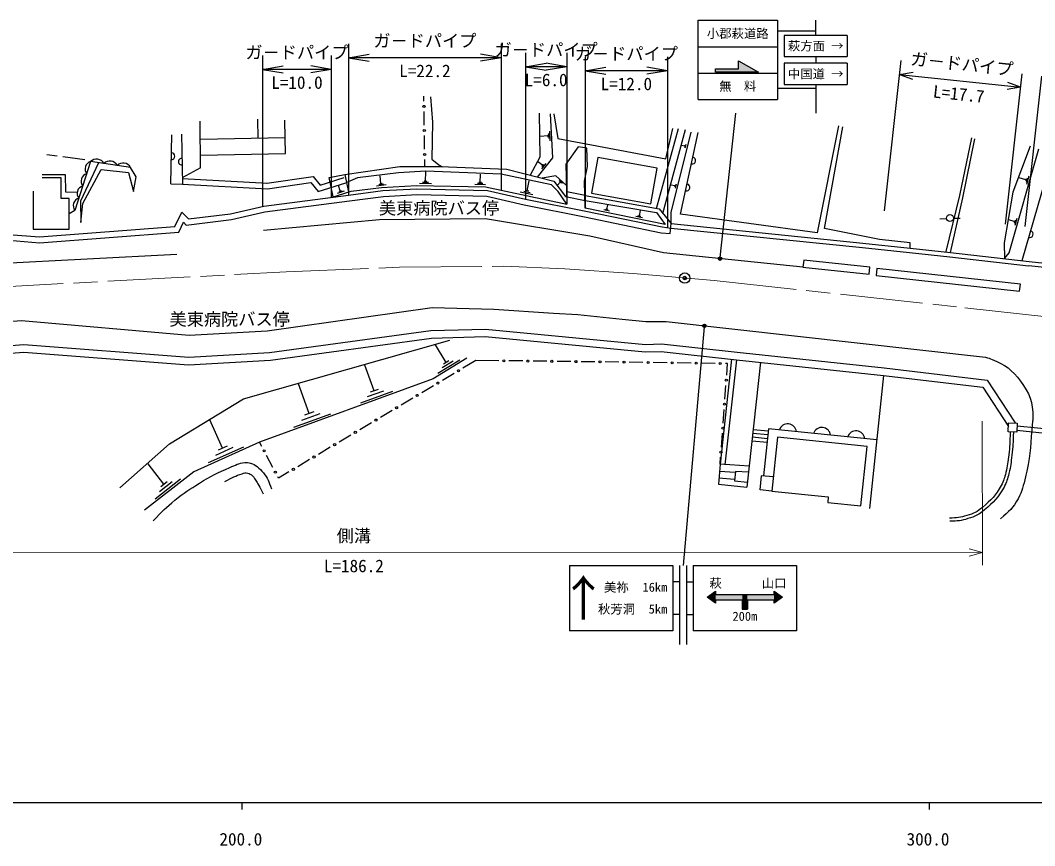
# Model space of a CAD drawing. Units: millimetres, scale not verified. Extents: x 40000 to 680000, y 20000 to 380000.
# Drawn here: x 235746 to 383376, y 198715 to 318820 of the extents above; entities that cross this region are included whole.
import ezdxf
from ezdxf.enums import TextEntityAlignment as Align

# ---------------------------------------------------------------- set-up
doc = ezdxf.new("R2010")
doc.units = ezdxf.units.MM
doc.header["$LTSCALE"] = 1000
doc.header["$PDMODE"] = 32
doc.header["$PDSIZE"] = 500
doc.linetypes.add('CHAIN', pattern=[18.5, 12, -1.5, 3.5, -1.5])
for name, color, linetype, lineweight in [('M-BGD', 7, 'Continuous', 25), ('M-BMK', 2, 'CHAIN', 13), ('M-BMK-SRVR', 3, 'Continuous', 25), ('M-STR-HTXT', 7, 'Continuous', 13), ('M-STR-STRC', 7, 'Continuous', 25), ('M-TTL-BAND', 7, 'Continuous', 25)]:
    doc.layers.add(name, color=color, linetype=linetype, lineweight=lineweight)
doc.styles.add('@ＭＳ ゴシック', font='')
doc.styles.add('ＭＳ ゴシック', font='')
doc.styles.get('@ＭＳ ゴシック').set_extended_font_data('@MS Gothic')
doc.styles.get('ＭＳ ゴシック').set_extended_font_data('MS Gothic')

msp = doc.modelspace()

# ---------------------------------------------------------------- hatches: boundary and pattern name
at = {"layer": 'M-STR-STRC'}
for points in [[(343161, 311284), (336921, 311284), (336921, 311764), (340281, 311764), (340281, 312916)], [(336944, 235757), (336944, 235257), (336944, 234507), (336944, 234007), (335694, 234882)], [(336944, 235757), (336944, 235257), (345444, 235257), (345444, 235757), (346694, 234882), (345444, 234007), (345444, 234507), (341569, 234507), (341569, 233132), (340819, 233132), (340819, 234507), (336944, 234507), (336944, 234007), (335694, 234882)], [(336944, 235257), (340819, 235257), (340819, 234507), (336944, 234507)], [(340819, 235257), (341569, 235257), (341569, 234507), (340819, 234507)], [(341569, 235257), (345444, 235257), (345444, 234507), (341569, 234507)], [(345444, 235257), (345444, 235757), (346694, 234882), (345444, 234007), (345444, 234507)], [(340819, 234507), (341569, 234507), (341569, 233132), (340819, 233132)]]:
    msp.add_hatch(color=256, dxfattribs=at).paths.add_polyline_path(points)

# ---------------------------------------------------------------- linework, layer by layer
at = {"layer": 'M-BGD'}
for p, q in [((294487, 307043), (294477, 307767)), ((261960, 297356), (261945, 304138)), ((270350, 301642), (270297, 304454)), ((274304, 301717), (274255, 304306)), ((294535, 303544), (294508, 305543)), ((312750, 302693), (312819, 301303)), ((328347, 291438), (331544, 303077)), ((329273, 290701), (332547, 302937)), ((257650, 295042), (257790, 302135)), ((259190, 302251), (259330, 294996)), ((294583, 300044), (294555, 302044)), ((312506, 301984), (311394, 301928)), ((312498, 302158), (312515, 301810)), ((312628, 302338), (312663, 301643)), ((330471, 290829), (333364, 302564)), ((331844, 290587), (334407, 302472)), ((332441, 300516), (332030, 300618)), ((332457, 300581), (332425, 300452)), ((332524, 300632), (332461, 300375)), ((332607, 300748), (332481, 300234)), ((241102, 299055), (239609, 299241)), ((245139, 298495), (241942, 298962)), ((294617, 297544), (294603, 298544)), ((311739, 297718), (311087, 298229)), ((319815, 298877), (318874, 293652)), ((328447, 297321), (319815, 298877)), ((381526, 283852), (386110, 299630)), ((261960, 297356), (259312, 295907)), ((294720, 295390), (294743, 296761)), ((312221, 297997), (311582, 297183)), ((311818, 297820), (311659, 297616)), ((311980, 297858), (311660, 297450)), ((327506, 292097), (328447, 297321)), ((259315, 295777), (271767, 295098)), ((288237, 295067), (288097, 296198)), ((294934, 295386), (294505, 295394)), ((302689, 295216), (302710, 296447)), ((309508, 293990), (309823, 295461)), ((314155, 295606), (314679, 295113)), ((314237, 295430), (314499, 295184)), ((314253, 295316), (314384, 295193)), ((382087, 295597), (381094, 295879)), ((382131, 295752), (382042, 295441)), ((382299, 295872), (382122, 295251)), ((382511, 296146), (382158, 294905)), ((257650, 295042), (259330, 294996)), ((259330, 294996), (271724, 294319)), ((282871, 293937), (281867, 293628)), ((282307, 293983), (282060, 294786)), ((282589, 293960), (282087, 293806)), ((282433, 294022), (282182, 293945)), ((288979, 294872), (287565, 294697)), ((288608, 294969), (287901, 294882)), ((288414, 295089), (288060, 295045)), ((295571, 295033), (293857, 295062)), ((295145, 295211), (294288, 295226)), ((303453, 294896), (301915, 294922)), ((303071, 295056), (302302, 295069)), ((302881, 295213), (302497, 295220)), ((310349, 293425), (308510, 293820)), ((309928, 293708), (309009, 293905)), ((309738, 293941), (309278, 294039)), ((314319, 295254), (313924, 294835)), ((317948, 293315), (315275, 293856)), ((330987, 294715), (330484, 294839)), ((331006, 294794), (330967, 294636)), ((331088, 294857), (331011, 294542)), ((331190, 294998), (331035, 294370)), ((315093, 293204), (317948, 292620)), ((318874, 293652), (327506, 292097)), ((329596, 289105), (317948, 291484)), ((321478, 291069), (320677, 291233)), ((321294, 291190), (320893, 291272)), ((321210, 291291), (321010, 291332)), ((321110, 291311), (321241, 291952)), ((325842, 290375), (325997, 291133)), ((326277, 290089), (325330, 290283)), ((326059, 290232), (325586, 290329)), ((325960, 290351), (325724, 290400)), ((369549, 289917), (370545, 290001)), ((371544, 290032), (372543, 290008)), ((380409, 289534), (379596, 289765)), ((380445, 289661), (380373, 289407)), ((380583, 289759), (380438, 289251)), ((380757, 289984), (380467, 288968)), ((330410, 288589), (358313, 285737)), ((330478, 289248), (358380, 286397)), ((258520, 284718), (187702, 281135)), ((349754, 283916), (349648, 282909)), ((359378, 282901), (349754, 283916)), ((349648, 282909), (359271, 281894)), ((359271, 281894), (359378, 282901)), ((360399, 282721), (360286, 281684)), ((381291, 280447), (360399, 282721)), ((360286, 281684), (381178, 279409)), ((381178, 279409), (381291, 280447)), ((297727, 269043), (296170, 271598)), ((299713, 269378), (296520, 267431)), ((298720, 269210), (297124, 268237)), ((298127, 269286), (297328, 268800)), ((302047, 269332), (300173, 268213)), ((305365, 269291), (302047, 269332)), ((308864, 269248), (306865, 269272)), ((312364, 269204), (310364, 269229)), ((315864, 269161), (313864, 269186)), ((319364, 269118), (317364, 269143)), ((322863, 269075), (320864, 269100)), ((326363, 269032), (324363, 269056)), ((329863, 268988), (327863, 269013)), ((333363, 268945), (331363, 268970)), ((336862, 268902), (334863, 268927)), ((339272, 269511), (337590, 254233)), ((339961, 269435), (338280, 254157)), ((338676, 268880), (338362, 268884)), ((338551, 267198), (338676, 268880)), ((343468, 269061), (341501, 250875)), ((287240, 264907), (285869, 268662)), ((298885, 267445), (297168, 266420)), ((277798, 261617), (276229, 265918)), ((361367, 267149), (359349, 247784)), ((289929, 264824), (285235, 263112)), ((288584, 264866), (286237, 264009)), ((287826, 265121), (286653, 264693)), ((295880, 265651), (294162, 264626)), ((338292, 263707), (338440, 265702)), ((292874, 263857), (291157, 262832)), ((280879, 261522), (275502, 259561)), ((279338, 261570), (276650, 260589)), ((278470, 261862), (277126, 261372)), ((289869, 262064), (288152, 261039)), ((338033, 260217), (338181, 262211)), ((265191, 256580), (263350, 260670)), ((286864, 260270), (285146, 259245)), ((379514, 258949), (379565, 260261)), ((379565, 260261), (380816, 260212)), ((380816, 260212), (380765, 258901)), ((380801, 259833), (392180, 258643)), ((283858, 258476), (282141, 257451)), ((337775, 256726), (337923, 258721)), ((342361, 258751), (344532, 258548)), ((342412, 259299), (344583, 259096)), ((344613, 259379), (343891, 252522)), ((360389, 257767), (344613, 259379)), ((380765, 258901), (379514, 258949)), ((380776, 259187), (392142, 257998)), ((270888, 256821), (270562, 257440)), ((342257, 257635), (344428, 257432)), ((342309, 258194), (344480, 257991)), ((268207, 256708), (263095, 254408)), ((266699, 256644), (264143, 255494)), ((265830, 256868), (264552, 256293)), ((272518, 253724), (271586, 255494)), ((280853, 256683), (279135, 255658)), ((256652, 251320), (254335, 254286)), ((277847, 254889), (276130, 253864)), ((337590, 254233), (337664, 255230)), ((274842, 253095), (273325, 252190)), ((339802, 253024), (337499, 253164)), ((343581, 252554), (343367, 250493)), ((345341, 252372), (343581, 252554)), ((259085, 252026), (255377, 249130)), ((257869, 251673), (256015, 250225)), ((257116, 251682), (256189, 250957)), ((273325, 252190), (273216, 252397)), ((339698, 251991), (337416, 252180)), ((345127, 250311), (343413, 250488))]:
    msp.add_line(p, q, dxfattribs=at)
for points in [[(295449, 307691), (295713, 304020), (295628, 298623), (296654, 297799), (297213, 297520)], [(311245, 305303), (311338, 298910), (309936, 296274)], [(311032, 295994), (313243, 298816), (312924, 305210)], [(313388, 305229), (313994, 301613), (329672, 298674), (330722, 303083)], [(354834, 303451), (351716, 287901), (331844, 290587)], [(365242, 285676), (365254, 286452), (360772, 286929), (352762, 288504), (355468, 303322)], [(261956, 299212), (274347, 299446), (274304, 301717), (261951, 301484)], [(370500, 285177), (372459, 293342), (374209, 301695)], [(371106, 285054), (372926, 292981), (374684, 301570)], [(317948, 291484), (317842, 295427), (318278, 297526), (318216, 300217), (316940, 300404), (315152, 297884), (315275, 292063)], [(382727, 300494), (380207, 293810), (378912, 286461), (378960, 284148)], [(378960, 284148), (379647, 284991), (383952, 300109)], [(251781, 297404), (245980, 298259), (243693, 291167), (242871, 290669)], [(247126, 298090), (244501, 292483), (244548, 289403)], [(244548, 289403), (244851, 292180), (247534, 297102), (251500, 296682), (252200, 293929), (252620, 296029), (251781, 297404)], [(283001, 296366), (290985, 297559), (296841, 297535), (306546, 297139), (313405, 295389), (315093, 293204)], [(315275, 292063), (314003, 293911), (313070, 294875), (305730, 296431), (294783, 296858), (290809, 296648), (284837, 295879), (283129, 295179)], [(237618, 293953), (237608, 288429), (242867, 288419), (242875, 292906), (241677, 292908), (241683, 295879), (238914, 295884)], [(238915, 296399), (242285, 296378), (242305, 293856), (244037, 293794)], [(271610, 295106), (278353, 296080), (279371, 294841), (282892, 295938)], [(281289, 293136), (280710, 295962), (283001, 296366), (283530, 293826)], [(315217, 294805), (313679, 296204), (311691, 295826)], [(191836, 285434), (205298, 286204), (209707, 285901), (221396, 286460), (225455, 287207), (234087, 287674), (238543, 287300), (258257, 288793), (259274, 290910), (260214, 289908), (266346, 290666), (271204, 291773), (283530, 293378), (288511, 294030), (293473, 294295), (303722, 294062), (309275, 292813), (318027, 291059), (329155, 288749), (330410, 288589)], [(271724, 294319), (278023, 295229), (279096, 293923), (283129, 295179)], [(281007, 293050), (283907, 293942), (288309, 294487), (293410, 294766), (303458, 294595), (315275, 292063)], [(191885, 284592), (205293, 285359), (209698, 285056), (221492, 285621), (225554, 286368), (234075, 286829), (238540, 286455), (258806, 287989), (259501, 289436), (259892, 289019), (266492, 289835), (271352, 290942), (283640, 292542), (288588, 293190), (293485, 293451), (303619, 293221), (309099, 291988), (317858, 290233), (329024, 287915), (330302, 287778)], [(317948, 293315), (328718, 291371), (330478, 289248)], [(317948, 292620), (328337, 290832), (329596, 289105)], [(349648, 282909), (329364, 284973), (318655, 287417), (303467, 289937), (288034, 289762), (271132, 288257)], [(330302, 287778), (330478, 289248), (330471, 290829)], [(358311, 285737), (365172, 285017), (371033, 284395), (382492, 283073)], [(358380, 286397), (365242, 285676), (371106, 285054), (382568, 283732)], [(382568, 283732), (405061, 281325), (435864, 277829), (459367, 275003), (467455, 274375), (474128, 274122)], [(435787, 277171), (404988, 280666), (382498, 283073)], [(188360, 271195), (217765, 273763), (235905, 275145), (260314, 272993), (271691, 273654), (295663, 277014), (304639, 276763), (313322, 276206), (316868, 276033), (323331, 275331), (326760, 274981), (329735, 274981), (376226, 269784)], [(194198, 267081), (212220, 269775), (236256, 271627), (260251, 269807), (272033, 270465), (295495, 273687), (303462, 273900), (326732, 271661), (329049, 271731), (340079, 270529), (361490, 268242), (376442, 266472), (380526, 260224)], [(194374, 265995), (212343, 268681), (236257, 270524), (260240, 268704), (272138, 269369), (295585, 272589), (303424, 272799), (326696, 270559), (329005, 270629), (339961, 269435), (361367, 267149), (375802, 265440), (379543, 259716)], [(250242, 250773), (257463, 257206), (268206, 263739), (298261, 272293)], [(300722, 269641), (295823, 266655), (270562, 257440), (260985, 253129), (253846, 247553)], [(341832, 253931), (337590, 254233), (337345, 251344), (341501, 250875)], [(341736, 253049), (339818, 253180), (339678, 251795), (341580, 251608)]]:
    msp.add_lwpolyline(points, dxfattribs=at)
msp.add_lwpolyline([(358992, 256825), (345943, 258178), (345127, 250311), (353332, 249460), (353251, 248674), (358095, 248172)], close=True, dxfattribs=at)
for centre, radius in [((294497, 306293), 150), ((294545, 302794), 150), ((294593, 299294), 150), ((371044, 290044), 500), ((306115, 269282), 150), ((309614, 269238), 150), ((313114, 269195), 150), ((316614, 269152), 150), ((320114, 269109), 150), ((323613, 269066), 150), ((327113, 269022), 150), ((330613, 268979), 150), ((334113, 268936), 150), ((337612, 268893), 150), ((299529, 267829), 150), ((296524, 266035), 150), ((338495, 266450), 150), ((293518, 264242), 150), ((338237, 262959), 150), ((290513, 262448), 150), ((287508, 260654), 150), ((284502, 258861), 150), ((337978, 259469), 150), ((281497, 257067), 150), ((271237, 256158), 150), ((278491, 255273), 150), ((337719, 255978), 150), ((272867, 253060), 150), ((275486, 253480), 150)]:
    msp.add_circle(centre, radius, dxfattribs=at)
for centre, radius, start, end in [((246282, 297183), 1118, 105.67977, 218.58487), ((246844, 297419), 1205, 27.42491, 135.7991), ((248778, 297134), 1205, 27.42491, 135.7991), ((257729, 299042), 500, 268.86931, 88.86931), ((259267, 298252), 500, 91.10525, 271.10525), ((333530, 298407), 500, 257.82696, 77.82696), ((250711, 296848), 1205, 27.42491, 135.7991), ((245710, 295410), 1118, 105.67977, 218.58487), ((245139, 293637), 1118, 105.67977, 218.58487), ((332687, 294497), 500, 257.82696, 77.82696), ((244567, 291864), 1118, 105.67977, 218.58487), ((382642, 287693), 500, 253.80008, 73.80008), ((347428, 258809), 1281, 6.84355, 161.48279), ((352402, 258300), 1281, 6.84355, 161.48279), ((357376, 257792), 1281, 6.84355, 161.48279)]:
    msp.add_arc(centre, radius, start, end, dxfattribs=at)
for points, knots in [([(376226, 269784), (376660, 269685), (376811, 269604), (377177, 269461), (379065, 268725), (380107, 267953), (381305, 266318), (382593, 264561), (383145, 263212), (383090, 261034), (383084, 260815), (383100, 260714), (383055, 260474)], [0, 0, 0, 0, 1, 1, 1, 2, 2, 2, 3, 3, 3, 4, 4, 4, 4]), ([(383055, 260474), (382767, 257030), (382794, 256009), (382215, 253213), (382150, 252898), (382121, 252719), (382040, 252408), (381706, 251124), (381593, 250352), (380955, 249188), (380229, 247863), (379659, 247399), (378401, 246284)], [0, 0, 0, 0, 1, 1, 1, 2, 2, 2, 3, 3, 3, 4, 4, 4, 4]), ([(379803, 258938), (379751, 257352), (379749, 256890), (379589, 255590), (379465, 254576), (379415, 254000), (379169, 253008), (378983, 252256), (378861, 251827), (378501, 251141), (377736, 249688), (377025, 249007), (375779, 247937), (375020, 247286), (374459, 247064), (373508, 246755), (372550, 246445), (372096, 246428), (370957, 246382)], [0, 0, 0, 0, 1, 1, 1, 2, 2, 2, 3, 3, 3, 4, 4, 4, 5, 5, 5, 6, 6, 6, 6]), ([(380270, 258908), (380218, 257311), (380214, 256847), (380054, 255537), (379928, 254498), (379876, 253907), (379624, 252891), (379426, 252090), (379298, 251632), (378912, 250904), (378111, 249391), (377377, 248676), (376076, 247565), (375265, 246873), (374670, 246628), (373654, 246304), (372665, 245989), (372198, 245966), (371025, 245919)], [0, 0, 0, 0, 1, 1, 1, 2, 2, 2, 3, 3, 3, 4, 4, 4, 5, 5, 5, 6, 6, 6, 6]), ([(255067, 245976), (256482, 247447), (256923, 247907), (258251, 248986), (259570, 250057), (260376, 250577), (261821, 251470), (263480, 252496), (264462, 253003), (266265, 253745), (267081, 254080), (267521, 254407), (268400, 254480), (268735, 254508), (268931, 254472), (269255, 254383), (269667, 254269), (269886, 254136), (270220, 253869), (270609, 253558), (270800, 253348), (271122, 252967), (271774, 252195), (271881, 251736), (272304, 250665)], [0, 0, 0, 0, 1, 1, 1, 2, 2, 2, 3, 3, 3, 4, 4, 4, 5, 5, 5, 6, 6, 6, 7, 7, 7, 8, 8, 8, 8]), ([(265507, 251708), (266674, 252287), (267009, 252513), (268042, 252843), (268181, 252887), (268255, 252931), (268400, 252952), (268575, 252977), (268681, 252967), (268851, 252921), (269150, 252839), (269299, 252728), (269551, 252547), (269714, 252430), (269733, 252293), (269846, 252128), (270405, 251310), (270536, 250981), (271091, 249919)], [0, 0, 0, 0, 1, 1, 1, 2, 2, 2, 3, 3, 3, 4, 4, 4, 5, 5, 5, 6, 6, 6, 6])]:
    msp.add_open_spline(points, degree=3, knots=knots, dxfattribs=at)
at = {"layer": 'M-BMK'}
msp.add_lwpolyline([(133627, 274795), (174570, 276941), (274435, 282212), (290931, 282874), (306095, 283036), (314994, 282664), (324933, 281987), (336715, 280937), (373213, 277001), (456083, 267662), (464632, 266808), (473680, 266363)], dxfattribs=at)
at = {"layer": 'M-BMK-SRVR'}
msp.add_circle((332441, 281318), 750, dxfattribs=at)
msp.add_point((332441, 281318), dxfattribs=at)
at = {"layer": 'M-STR-HTXT'}
for p, q in [((375718, 260479), (375797, 239547)), ((192791, 241317), (375790, 241375)), ((375790, 241375), (373858, 241892)), ((375790, 241375), (373858, 240857))]:
    msp.add_line(p, q, dxfattribs=at)
at = {"layer": 'M-STR-STRC'}
for p, q in [((334401, 318820), (345921, 318820)), ((334401, 307300), (334401, 318820)), ((345921, 318820), (345921, 307300)), ((351504, 316628), (351504, 318820)), ((351504, 317219), (345921, 317219)), ((356087, 316628), (346921, 316628)), ((346921, 316628), (346921, 313560)), ((356087, 316628), (356087, 313560)), ((283530, 315378), (283530, 293378)), ((305730, 315378), (305730, 294130)), ((334401, 314980), (345921, 314980)), ((271007, 313679), (271007, 291679)), ((281007, 313679), (281007, 293039)), ((283530, 313378), (286530, 313878)), ((283530, 313378), (286530, 312878)), ((305730, 313378), (283530, 313378)), ((305730, 313378), (302730, 313878)), ((305730, 313378), (302730, 312878)), ((309275, 314063), (309275, 292813)), ((315275, 314063), (315275, 292063)), ((317948, 313484), (317948, 291484)), ((329948, 313484), (329948, 288651)), ((346921, 313560), (356087, 313560)), ((351504, 313560), (351504, 312560)), ((361506, 291115), (363947, 312979)), ((271007, 311679), (274007, 312179)), ((271007, 311679), (274007, 311179)), ((281007, 311679), (271007, 311679)), ((281007, 311679), (278007, 312179)), ((281007, 311679), (278007, 311179)), ((309275, 312063), (312275, 312563)), ((309275, 312063), (312275, 311563)), ((315275, 312063), (309275, 312063)), ((315275, 312063), (312275, 312563)), ((315275, 312063), (312275, 311563)), ((317948, 311484), (320948, 311984)), ((329948, 311484), (326948, 311984)), ((336921, 311764), (340281, 311764)), ((336921, 311284), (336921, 311764)), ((340281, 311764), (340281, 312916)), ((340281, 312916), (343161, 311284)), ((356087, 312560), (346921, 312560)), ((346921, 312560), (346921, 309492)), ((356087, 312560), (356087, 309492)), ((317948, 311484), (320948, 310984)), ((329948, 311484), (317948, 311484)), ((329948, 311484), (326948, 310984)), ((334401, 311140), (345921, 311140)), ((343161, 311284), (336921, 311284)), ((363720, 310950), (365696, 311260)), ((363720, 310950), (381325, 309068)), ((363720, 310950), (365586, 310230)), ((379102, 289151), (381543, 311014)), ((381979, 288830), (384420, 310693)), ((351504, 308901), (345921, 308901)), ((346921, 309492), (356087, 309492)), ((351504, 309492), (351504, 305300)), ((381325, 309068), (379349, 308759)), ((381325, 309068), (379459, 309788)), ((334401, 307300), (345921, 307300)), ((337593, 284286), (339859, 305300)), ((335287, 274210), (332194, 239497)), ((315694, 239497), (330694, 239497)), ((315694, 239497), (315694, 229997)), ((330694, 239497), (330694, 229997)), ((331694, 239497), (331694, 227997)), ((332694, 239497), (332694, 227997)), ((333694, 239497), (348694, 239497)), ((333694, 239497), (333694, 229997)), ((348694, 239497), (348694, 229997)), ((331694, 237122), (330694, 237122)), ((332694, 237122), (333694, 237122)), ((335694, 234882), (336944, 235757)), ((336944, 234007), (335694, 234882)), ((336944, 235757), (336944, 235257)), ((336944, 235257), (345444, 235257)), ((345444, 235757), (346694, 234882)), ((345444, 235257), (345444, 235757)), ((346694, 234882), (345444, 234007)), ((336944, 234507), (340819, 234507)), ((336944, 234507), (336944, 234007)), ((340819, 234507), (340819, 233132)), ((341569, 234507), (341569, 233132)), ((341569, 234507), (345444, 234507)), ((345444, 234007), (345444, 234507)), ((331694, 232372), (330694, 232372)), ((332694, 232372), (333694, 232372)), ((340819, 233132), (341569, 233132)), ((330694, 229997), (315694, 229997)), ((348694, 229997), (333694, 229997))]:
    msp.add_line(p, q, dxfattribs=at)
for centre, radius in [((337577, 284137), 150), ((337577, 284137), 120), ((337577, 284137), 90), ((337577, 284137), 60), ((337577, 284137), 30), ((335300, 274359), 150), ((335300, 274359), 120), ((335300, 274359), 90), ((335300, 274359), 60), ((335300, 274359), 30)]:
    msp.add_circle(centre, radius, dxfattribs=at)
for p in [(337577, 284137), (335300, 274359)]:
    msp.add_point(p, dxfattribs=at)
at = {"layer": 'M-TTL-BAND'}
for p, q in [((40000, 205000), (579000, 205000)), ((268000, 205000), (268000, 204000)), ((368000, 205000), (368000, 204000))]:
    msp.add_line(p, q, dxfattribs=at)

# ---------------------------------------------------------------- texts
at = {"layer": 'M-BGD', "style": 'ＭＳ ゴシック'}
for p in [(296684, 291500), (266215, 275328)]:
    msp.add_text('美東病院バス停', height=1833, dxfattribs=at).set_placement(p, align=Align.MIDDLE_CENTER)
msp.add_text('側溝', height=1833, rotation=0.018, dxfattribs=at).set_placement((284290, 242346), align=Align.BOTTOM_CENTER)
at = {"layer": 'M-BGD', "style": '@ＭＳ ゴシック'}
msp.add_text('L=186.2', height=1833, rotation=0.018, dxfattribs=at).set_placement((284291, 240346), align=Align.TOP_CENTER)
at = {"layer": 'M-STR-STRC', "style": 'ＭＳ ゴシック'}
for s, height, p in [('小郡萩道路', 1320, (340161, 316900)), ('萩方面 →', 1320, (351504, 315094)), ('中国道 →', 1320, (351504, 311026)), ('無\u3000料', 1320, (340161, 309220)), ('↑', 5132, (317694, 234747)), ('美祢', 1320, (322494, 236331)), ('秋芳洞', 1320, (322514, 233149))]:
    msp.add_text(s, height=height, dxfattribs=at).set_placement(p, align=Align.MIDDLE_CENTER)
for s, height, p in [('ガ－ドパイプ', 1833, (294630, 314378)), ('ガ－ドパイプ', 1833, (276007, 312679)), ('ガ－ドパイプ', 1833, (312275, 313063)), ('ガ－ドパイプ', 1833, (323948, 312484)), ('萩', 1320, (336944, 235857)), ('山口', 1320, (345444, 235857))]:
    msp.add_text(s, height=height, dxfattribs=at).set_placement(p, align=Align.BOTTOM_CENTER)
msp.add_text('ガ－ドパイプ', height=1833, rotation=353.897, dxfattribs=at).set_placement((372629, 311004), align=Align.BOTTOM_CENTER)
at = {"layer": 'M-STR-STRC'}
for s, height, style, p in [('L=22.2', 1833, '@ＭＳ ゴシック', (294630, 312378)), ('L=10.0', 1833, '@ＭＳ ゴシック', (276007, 310679)), ('L=6.0', 1833, '@ＭＳ ゴシック', (312275, 311063)), ('L=12.0', 1833, '@ＭＳ ゴシック', (323948, 310484)), ('200m', 1320, 'ＭＳ ゴシック', (341194, 232763))]:
    msp.add_text(s, height=height, dxfattribs=dict(at, style=style)).set_placement(p, align=Align.TOP_CENTER)
at = {"layer": 'M-STR-STRC', "style": '@ＭＳ ゴシック'}
msp.add_text('L=17.7', height=1833, rotation=353.897, dxfattribs=at).set_placement((372417, 309015), align=Align.TOP_CENTER)
at = {"layer": 'M-STR-STRC', "style": 'ＭＳ ゴシック'}
for s, p in [('16km', (329894, 236331)), ('5km', (329894, 233149))]:
    msp.add_text(s, height=1320, dxfattribs=at).set_placement(p, align=Align.MIDDLE_RIGHT)
at = {"layer": 'M-TTL-BAND', "style": 'ＭＳ ゴシック'}
for s, p in [('200.0', (267844, 198195)), ('300.0', (367844, 198195))]:
    msp.add_text(s, height=1833, dxfattribs=at).set_placement(p, align=Align.BOTTOM_CENTER)

doc.saveas('drawing.dxf')
